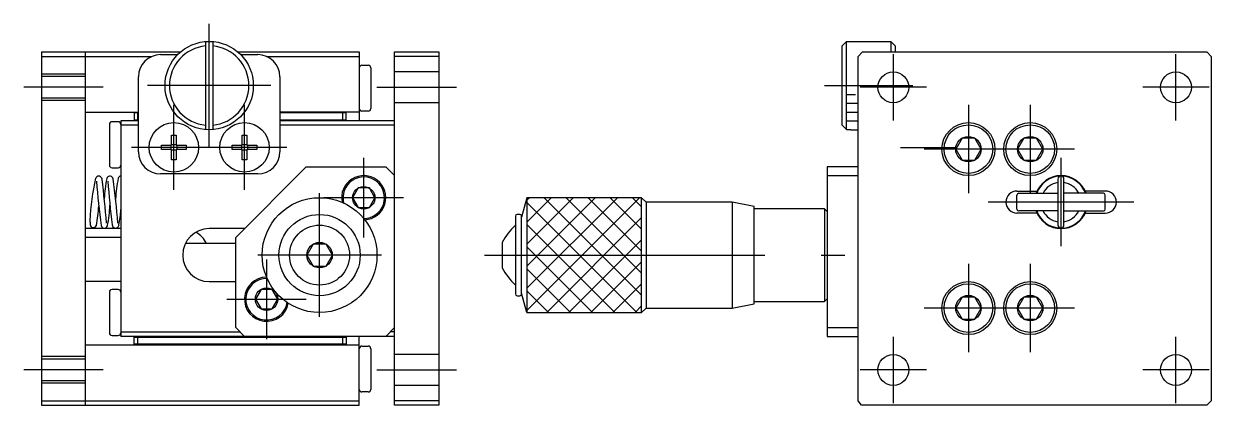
# Model space of a CAD drawing. Extents: x -2 to 315, y 0 to 184.
# Drawn here: x 180.8 to 315.3, y 82.5 to 125.7 of the extents above; entities that cross this region are included whole.
import ezdxf

# ---------------------------------------------------------------- set-up
doc = ezdxf.new("R2010")
doc.units = 0
doc.linetypes.add('CENTER', pattern=[50.8, 31.75, -6.35, 6.35, -6.35])
doc.linetypes.add('DASHED', pattern=[19.05, 12.7, -6.35])
doc.layers.get('0').update_dxf_attribs({"linetype": 'CONTINUOUS'})
doc.layers.add('CENTER', color=1, linetype='CENTER')

msp = doc.modelspace()

# ---------------------------------------------------------------- linework, layer by layer
at = {"color": 7, "linetype": 'CONTINUOUS'}
for p, q in [((182.84, 122.46), (182.84, 82.46)), ((182.84, 122.46), (198.59, 122.46)), ((187.84, 82.46), (187.84, 122.46)), ((201.44, 123.64), (201.44, 113.67)), ((202.24, 123.64), (202.24, 113.67)), ((205.09, 122.46), (218.84, 122.46)), ((218.84, 122.46), (218.84, 114.66)), ((222.84, 82.46), (222.84, 122.46)), ((222.84, 122.46), (227.84, 122.46)), ((227.84, 122.46), (227.84, 82.46)), ((273.51, 123.14), (274.01, 123.64)), ((273.51, 114.18), (273.51, 123.14)), ((274.01, 123.64), (274.51, 123.64)), ((274.01, 118.66), (274.01, 123.64)), ((274.51, 123.64), (274.51, 123.66)), ((274.51, 123.66), (279.01, 123.66)), ((275.31, 121.96), (275.81, 122.46)), ((275.81, 122.46), (314.81, 122.46)), ((279.01, 123.66), (279.51, 123.16)), ((279.01, 123.66), (279.01, 122.46)), ((279.51, 123.16), (279.51, 122.46)), ((314.81, 122.46), (315.31, 121.96)), ((182.84, 121.96), (195.36, 121.96)), ((196.34, 122.16), (198.27, 122.16)), ((205.41, 122.16), (207.34, 122.16)), ((208.32, 121.96), (218.84, 121.96)), ((227.84, 121.96), (222.84, 121.96)), ((275.31, 82.96), (275.31, 121.96)), ((315.31, 121.96), (315.31, 82.96)), ((219.14, 120.96), (219.84, 120.96)), ((220.14, 120.66), (220.14, 116.06)), ((193.84, 111.16), (193.84, 119.66)), ((209.84, 119.66), (209.84, 111.16)), ((274.01, 113.67), (274.01, 118.66)), ((187.84, 115.66), (193.84, 115.66)), ((218.84, 115.66), (209.84, 115.66)), ((219.84, 115.76), (219.14, 115.76)), ((191.54, 114.56), (190.84, 114.56)), ((193.84, 114.66), (191.84, 114.66)), ((191.84, 114.66), (191.84, 90.26)), ((193.84, 115.56), (193.34, 115.56)), ((193.34, 115.56), (193.34, 114.76)), ((193.34, 114.76), (193.84, 114.76)), ((193.74, 115.56), (193.74, 114.76)), ((217.34, 115.56), (209.84, 115.56)), ((209.84, 114.76), (217.34, 114.76)), ((222.84, 114.66), (209.84, 114.66)), ((216.94, 115.56), (216.94, 114.76)), ((217.34, 114.76), (217.34, 115.56)), ((190.54, 114.26), (190.54, 109.66)), ((193.84, 114.16), (191.84, 114.16)), ((197.58, 113.06), (198.1, 113.06)), ((197.58, 111.92), (197.58, 113.06)), ((198.1, 113.06), (198.1, 111.92)), ((205.58, 113.06), (206.1, 113.06)), ((205.58, 111.92), (205.58, 113.06)), ((206.1, 113.06), (206.1, 111.92)), ((222.84, 114.16), (209.84, 114.16)), ((273.51, 114.18), (274.01, 113.67)), ((274.01, 113.67), (274.51, 113.67)), ((274.51, 113.67), (274.51, 113.66)), ((274.51, 113.66), (275.31, 113.66)), ((196.45, 111.4), (196.45, 111.92)), ((196.45, 111.92), (197.58, 111.92)), ((197.51, 111.92), (197.51, 111.4)), ((197.58, 111.99), (198.1, 111.99)), ((198.1, 111.92), (199.24, 111.92)), ((198.17, 111.92), (198.17, 111.4)), ((199.24, 111.92), (199.24, 111.4)), ((204.45, 111.4), (204.45, 111.92)), ((204.45, 111.92), (205.58, 111.92)), ((205.51, 111.92), (205.51, 111.4)), ((205.58, 111.99), (206.1, 111.99)), ((206.1, 111.92), (207.24, 111.92)), ((206.17, 111.92), (206.17, 111.4)), ((207.24, 111.92), (207.24, 111.4)), ((287.09, 112.7), (286.37, 111.46)), ((288.53, 112.7), (287.09, 112.7)), ((289.24, 111.46), (288.53, 112.7)), ((294.09, 112.7), (293.37, 111.46)), ((295.53, 112.7), (294.09, 112.7)), ((296.24, 111.46), (295.53, 112.7)), ((197.58, 111.4), (196.45, 111.4)), ((197.58, 110.26), (197.58, 111.4)), ((198.1, 111.33), (197.58, 111.33)), ((199.24, 111.4), (198.1, 111.4)), ((198.1, 111.4), (198.1, 110.26)), ((205.58, 111.4), (204.45, 111.4)), ((205.58, 110.26), (205.58, 111.4)), ((206.1, 111.33), (205.58, 111.33)), ((207.24, 111.4), (206.1, 111.4)), ((206.1, 111.4), (206.1, 110.26)), ((286.37, 111.46), (287.09, 110.21)), ((288.53, 110.21), (289.24, 111.46)), ((293.37, 111.46), (294.09, 110.21)), ((295.53, 110.21), (296.24, 111.46)), ((190.84, 109.36), (191.54, 109.36)), ((198.1, 110.26), (197.58, 110.26)), ((204.84, 101.46), (212.84, 109.46)), ((206.1, 110.26), (205.58, 110.26)), ((212.84, 109.46), (221.84, 109.46)), ((221.84, 109.46), (222.84, 108.46)), ((275.31, 109.46), (271.81, 109.46)), ((271.81, 109.46), (271.81, 90.26)), ((287.09, 110.21), (288.53, 110.21)), ((294.09, 110.21), (295.53, 110.21)), ((189.04, 108.26), (188.99, 108.17)), ((189.12, 108.34), (189.04, 108.26)), ((189.22, 108.39), (189.12, 108.34)), ((189.32, 108.41), (189.22, 108.39)), ((189.43, 108.39), (189.32, 108.41)), ((189.53, 108.33), (189.43, 108.39)), ((189.62, 108.25), (189.53, 108.33)), ((189.67, 108.16), (189.62, 108.25)), ((189.71, 108.06), (189.67, 108.16)), ((190.3, 108.23), (190.24, 108.12)), ((190.37, 108.31), (190.3, 108.23)), ((190.45, 108.37), (190.37, 108.31)), ((190.56, 108.41), (190.45, 108.37)), ((190.67, 108.4), (190.56, 108.41)), ((190.77, 108.36), (190.67, 108.4)), ((190.86, 108.29), (190.77, 108.36)), ((190.93, 108.2), (190.86, 108.29)), ((190.98, 108.08), (190.93, 108.2)), ((191.58, 108.25), (191.53, 108.16)), ((191.65, 108.32), (191.58, 108.25)), ((191.74, 108.38), (191.65, 108.32)), ((191.84, 108.41), (191.74, 108.38)), ((207.34, 108.66), (196.34, 108.66)), ((271.81, 108.46), (275.31, 108.46)), ((297.93, 108.06), (297.93, 102.86)), ((298.63, 102.86), (298.63, 108.06)), ((218.71, 107.06), (218.07, 105.96)), ((219.98, 107.06), (218.71, 107.06)), ((220.61, 105.96), (219.98, 107.06)), ((293.31, 106.71), (295.58, 106.71)), ((293.31, 104.66), (293.31, 106.26)), ((293.51, 106.46), (297.93, 106.46)), ((303.11, 106.46), (298.63, 106.46)), ((303.31, 106.71), (301.03, 106.71)), ((303.31, 104.66), (303.31, 106.26)), ((218.07, 105.96), (218.71, 104.86)), ((219.98, 104.86), (220.61, 105.96)), ((237.81, 105.96), (237.22, 103.75)), ((250.81, 105.96), (237.81, 105.96)), ((237.81, 105.96), (237.81, 92.96)), ((251.31, 105.46), (250.81, 105.96)), ((250.81, 92.96), (250.81, 105.96)), ((261.06, 105.46), (251.31, 105.46)), ((251.31, 105.46), (251.31, 93.46)), ((263.56, 104.96), (261.06, 105.46)), ((261.06, 105.46), (261.06, 93.46)), ((263.56, 93.96), (263.56, 104.96)), ((218.71, 104.86), (219.98, 104.86)), ((236.52, 103.86), (236.52, 95.06)), ((237.02, 104.06), (236.72, 104.06)), ((237.22, 95.06), (237.22, 103.86)), ((271.51, 104.71), (263.56, 104.71)), ((271.81, 104.41), (271.51, 104.71)), ((271.51, 104.71), (271.51, 94.21)), ((295.58, 104.21), (293.31, 104.21)), ((297.93, 104.46), (293.51, 104.46)), ((298.63, 104.46), (303.11, 104.46)), ((301.03, 104.21), (303.31, 104.21)), ((191.84, 102.46), (187.84, 102.46)), ((188.38, 102.86), (188.41, 102.76)), ((188.41, 102.76), (188.48, 102.67)), ((188.48, 102.67), (188.58, 102.6)), ((188.58, 102.6), (188.69, 102.57)), ((188.69, 102.57), (188.79, 102.57)), ((188.79, 102.57), (188.89, 102.61)), ((188.89, 102.61), (188.98, 102.67)), ((188.98, 102.67), (189.05, 102.76)), ((189.05, 102.76), (189.07, 102.82)), ((189.61, 102.8), (189.66, 102.69)), ((189.66, 102.69), (189.72, 102.61)), ((189.72, 102.61), (189.81, 102.55)), ((189.81, 102.55), (189.91, 102.51)), ((189.91, 102.51), (190.02, 102.52)), ((190.02, 102.52), (190.12, 102.55)), ((190.12, 102.55), (190.2, 102.61)), ((190.2, 102.61), (190.27, 102.68)), ((190.27, 102.68), (190.33, 102.78)), ((190.85, 102.89), (190.9, 102.76)), ((190.9, 102.76), (190.95, 102.66)), ((190.95, 102.66), (191.03, 102.59)), ((191.03, 102.59), (191.12, 102.53)), ((191.12, 102.53), (191.23, 102.51)), ((191.23, 102.51), (191.35, 102.53)), ((191.35, 102.53), (191.45, 102.59)), ((191.45, 102.59), (191.53, 102.66)), ((191.53, 102.66), (191.59, 102.75)), ((191.59, 102.75), (191.64, 102.88)), ((205.84, 102.46), (201.84, 102.46)), ((191.84, 101.46), (187.84, 101.46)), ((204.84, 91.26), (204.84, 101.46)), ((235.01, 100.9), (235.01, 98.01)), ((204.84, 100.76), (199.14, 100.76)), ((213.62, 100.71), (212.9, 99.46)), ((215.07, 100.71), (213.62, 100.71)), ((215.79, 99.46), (215.07, 100.71)), ((212.9, 99.46), (213.62, 98.21)), ((213.62, 98.21), (215.07, 98.21)), ((215.07, 98.21), (215.79, 99.46)), ((191.84, 96.46), (187.84, 96.46)), ((191.54, 95.56), (190.84, 95.56)), ((201.84, 96.46), (204.84, 96.46)), ((207.71, 95.56), (207.07, 94.46)), ((208.98, 95.56), (207.71, 95.56)), ((209.61, 94.46), (208.98, 95.56)), ((190.54, 95.26), (190.54, 90.66)), ((207.07, 94.46), (207.71, 93.36)), ((208.98, 93.36), (209.61, 94.46)), ((236.72, 94.86), (237.02, 94.86)), ((237.81, 92.96), (237.22, 95.16)), ((263.56, 94.21), (271.51, 94.21)), ((271.51, 94.21), (271.81, 94.51)), ((287.09, 94.7), (286.37, 93.46)), ((288.53, 94.7), (287.09, 94.7)), ((289.24, 93.46), (288.53, 94.7)), ((294.09, 94.7), (293.37, 93.46)), ((295.53, 94.7), (294.09, 94.7)), ((296.24, 93.46), (295.53, 94.7)), ((207.71, 93.36), (208.98, 93.36)), ((237.81, 92.96), (250.81, 92.96)), ((251.31, 93.46), (250.81, 92.96)), ((251.31, 93.46), (261.06, 93.46)), ((261.06, 93.46), (263.56, 93.96)), ((286.37, 93.46), (287.09, 92.21)), ((288.53, 92.21), (289.24, 93.46)), ((293.37, 93.46), (294.09, 92.21)), ((295.53, 92.21), (296.24, 93.46)), ((287.09, 92.21), (288.53, 92.21)), ((294.09, 92.21), (295.53, 92.21)), ((190.84, 90.36), (191.54, 90.36)), ((191.84, 90.76), (205.34, 90.76)), ((222.84, 90.26), (191.84, 90.26)), ((193.34, 89.36), (193.34, 90.16)), ((193.34, 90.16), (217.34, 90.16)), ((193.74, 90.16), (193.74, 89.36)), ((205.84, 90.26), (204.84, 91.26)), ((216.94, 90.16), (216.94, 89.36)), ((217.34, 90.16), (217.34, 89.36)), ((218.84, 82.46), (218.84, 90.26)), ((221.84, 90.26), (222.84, 91.26)), ((222.84, 90.76), (222.34, 90.76)), ((271.81, 91.26), (275.31, 91.26)), ((271.81, 90.26), (275.31, 90.26)), ((218.84, 89.26), (187.84, 89.26)), ((217.34, 89.36), (193.34, 89.36)), ((219.14, 89.16), (219.84, 89.16)), ((220.14, 88.86), (220.14, 84.26)), ((219.84, 83.96), (219.14, 83.96)), ((182.84, 82.96), (218.84, 82.96)), ((182.84, 82.46), (218.84, 82.46)), ((227.84, 82.96), (222.84, 82.96)), ((227.84, 82.46), (222.84, 82.46)), ((275.69, 82.46), (275.31, 82.96)), ((314.81, 82.46), (275.69, 82.46)), ((315.31, 82.96), (314.81, 82.46))]:
    msp.add_line(p, q, dxfattribs=at)
at = {"color": 3, "linetype": 'DASHED'}
for p, q in [((187.84, 119.96), (182.84, 119.96)), ((187.84, 119.69), (182.84, 119.69)), ((227.84, 120.21), (222.84, 120.21)), ((187.84, 117.23), (182.84, 117.23)), ((187.84, 116.96), (182.84, 116.96)), ((227.84, 116.71), (222.84, 116.71)), ((187.84, 87.96), (182.84, 87.96)), ((187.84, 87.69), (182.84, 87.69)), ((227.84, 88.21), (222.84, 88.21)), ((187.84, 85.23), (182.84, 85.23)), ((187.84, 84.96), (182.84, 84.96)), ((227.84, 84.71), (222.84, 84.71))]:
    msp.add_line(p, q, dxfattribs=at)
at = {"color": 3, "linetype": 'CONTINUOUS'}
for p, q in [((274.01, 117.66), (275.01, 117.66)), ((274.01, 116.66), (275.31, 116.66)), ((274.01, 115.66), (275.31, 115.66)), ((274.01, 114.66), (275.31, 114.66)), ((237.81, 105.7), (238.06, 105.96)), ((237.81, 103.2), (240.56, 105.96)), ((237.81, 100.7), (243.06, 105.96)), ((237.81, 98.2), (245.56, 105.96)), ((237.81, 95.7), (248.06, 105.96)), ((237.81, 93.2), (250.56, 105.96)), ((237.81, 105.41), (250.26, 92.96)), ((239.76, 105.96), (250.81, 94.91)), ((242.26, 105.96), (250.81, 97.41)), ((244.76, 105.96), (250.81, 99.91)), ((247.26, 105.96), (250.81, 102.41)), ((249.76, 105.96), (250.81, 104.91)), ((240.06, 92.96), (250.81, 103.7)), ((237.81, 102.91), (247.76, 92.96)), ((242.56, 92.96), (250.81, 101.2)), ((237.81, 100.41), (245.26, 92.96)), ((245.06, 92.96), (250.81, 98.7)), ((237.81, 97.91), (242.76, 92.96)), ((247.56, 92.96), (250.81, 96.2)), ((237.81, 95.41), (240.26, 92.96)), ((250.06, 92.96), (250.81, 93.7))]:
    msp.add_line(p, q, dxfattribs=at)
at = {"color": 7, "linetype": 'CONTINUOUS'}
for centre, radius in [((201.84, 118.66), 5), ((279.31, 118.46), 1.75), ((311.31, 118.46), 1.75), ((197.84, 111.66), 2.8), ((205.84, 111.66), 2.8), ((287.81, 111.46), 3), ((294.81, 111.46), 3), ((287.81, 111.46), 2.75), ((294.81, 111.46), 2.75), ((287.81, 111.46), 1.44), ((294.81, 111.46), 1.44), ((219.34, 105.96), 1.27), ((214.34, 99.46), 6.5), ((214.34, 99.46), 4.6), ((214.34, 99.46), 3.4), ((214.34, 99.46), 1.44), ((208.34, 94.46), 1.27), ((287.81, 93.46), 3), ((287.81, 93.46), 2.75), ((294.81, 93.46), 3), ((294.81, 93.46), 2.75), ((287.81, 93.46), 1.44), ((294.81, 93.46), 1.44), ((279.31, 86.46), 1.75), ((311.31, 86.46), 1.75)]:
    msp.add_circle(centre, radius, dxfattribs=at)
for centre, radius, start, end in [((201.84, 118.66), 4.5, 95.0997, 264.9003), ((201.84, 118.66), 4.5, 275.0997, 84.9003), ((196.34, 119.66), 2.5, 90, 180), ((207.34, 119.66), 2.5, 0, 90), ((219.14, 120.66), 0.3, 90, 180), ((219.84, 120.66), 0.3, 0, 90), ((219.14, 116.06), 0.3, 180, 270), ((219.84, 116.06), 0.3, 270, 0), ((190.84, 114.26), 0.3, 90, 180), ((191.54, 114.26), 0.3, 0, 90), ((196.34, 111.16), 2.5, 180, 270), ((207.34, 111.16), 2.5, 270, 0), ((190.84, 109.66), 0.3, 180, 270), ((191.54, 109.66), 0.3, 270, 360), ((216.75, 101.99), 28.45, 167.4521, 177.2251), ((311.87, 118.34), 123.25, 184.8987, 187.2464), ((61.4, 92.54), 129.25, 4.6792, 6.8939), ((206.66, 104.98), 16.72, 169.1735, 177.0828), ((363.93, 122.74), 174.22, 184.9085, 186.5414), ((34.42, 89.1), 157.71, 5.0842, 6.9144), ((205.8, 105.19), 14.57, 168.2297, 177.5677), ((219.34, 105.96), 2.5, 272.7783, 192.0845), ((219.34, 105.96), 2.35, 270.067, 194.7958), ((298.31, 105.46), 3, 19.4712, 160.5288), ((298.31, 105.46), 2.94, 92.5003, 160.0903), ((298.28, 105.46), 2.25, 98.9478, 153.6153), ((298.28, 108.06), 0.35, 0, 180), ((298.31, 105.46), 2.94, 19.9097, 88.4982), ((298.28, 105.46), 2.25, 26.3847, 81.0525), ((293.31, 105.46), 1.25, 90, 270), ((293.51, 106.26), 0.2, 90, 180), ((303.11, 106.26), 0.2, 0, 90), ((303.31, 105.46), 1.25, 270, 90), ((172.28, 106.02), 17.09, 349.2066, 356.6019), ((173.54, 105.98), 17.09, 349.2066, 357.07), ((177.56, 105.44), 14.3, 349.6662, 356.7389), ((236.72, 103.86), 0.2, 90, 180), ((237.02, 103.86), 0.2, 0, 90), ((293.51, 104.66), 0.2, 180, 270), ((298.31, 105.46), 3, 199.4712, 340.5288), ((298.31, 105.46), 2.94, 199.9097, 267.4991), ((298.28, 105.46), 2.25, 206.3821, 261.0522), ((298.31, 105.46), 2.94, 271.5024, 340.0903), ((298.28, 105.46), 2.25, 278.9475, 333.6179), ((303.11, 104.66), 0.2, 270, 0), ((191.82, 103.37), 3.48, 179.1423, 188.3245), ((201.84, 99.46), 3, 90, 270), ((241.9, 97.14), 7.85, 133.2792, 151.3848), ((298.28, 102.86), 0.35, 180, 0), ((198.84, 99.46), 3, 25.6793, 60), ((208.34, 94.46), 2.5, 90, 349.6111), ((241.9, 101.78), 7.85, 208.6152, 226.7208), ((190.84, 95.26), 0.3, 90, 180), ((191.54, 95.26), 0.3, 0, 90), ((208.34, 94.46), 2.35, 88.4119, 351.1992), ((236.72, 95.06), 0.2, 180, 270), ((237.02, 95.06), 0.199, 269.6949, 0.3048), ((190.84, 90.66), 0.3, 180, 270), ((191.54, 90.66), 0.3, 270, 360), ((219.14, 88.86), 0.3, 90, 180), ((219.84, 88.86), 0.3, 0, 90), ((219.14, 84.26), 0.3, 180, 270), ((219.84, 84.26), 0.3, 270, 0)]:
    msp.add_arc(centre, radius, start, end, dxfattribs=at)
at = {"layer": 'CENTER', "color": 1, "linetype": 'CENTER'}
for p, q in [((201.84, 111.66), (201.84, 125.66)), ((279.31, 114.71), (279.31, 122.21)), ((311.31, 114.71), (311.31, 122.21)), ((189.84, 118.46), (180.84, 118.46)), ((208.84, 118.66), (194.84, 118.66)), ((220.84, 118.46), (229.84, 118.46)), ((271.51, 118.66), (281.51, 118.66)), ((283.06, 118.46), (275.56, 118.46)), ((315.06, 118.46), (307.56, 118.46)), ((197.84, 106.86), (197.84, 116.46)), ((205.84, 106.86), (205.84, 116.46)), ((287.81, 116.46), (287.81, 106.46)), ((294.81, 116.46), (294.81, 106.46)), ((210.64, 111.66), (193.04, 111.66)), ((280.12, 111.66), (286.51, 111.66)), ((219.34, 101.46), (219.34, 110.46)), ((299.81, 111.46), (282.81, 111.46)), ((298.31, 100.46), (298.31, 110.46)), ((214.34, 92.46), (214.34, 106.46)), ((223.84, 105.96), (214.84, 105.96)), ((306.56, 105.46), (290.06, 105.46)), ((221.34, 99.46), (207.34, 99.46)), ((208.34, 98.96), (208.34, 89.96)), ((233.02, 99.46), (273.81, 99.46)), ((287.81, 98.46), (287.81, 88.46)), ((294.81, 98.46), (294.81, 88.46)), ((203.84, 94.46), (212.84, 94.46)), ((299.81, 93.46), (282.81, 93.46)), ((279.31, 82.71), (279.31, 90.21)), ((311.31, 82.71), (311.31, 90.21)), ((189.84, 86.46), (180.84, 86.46)), ((220.84, 86.46), (229.84, 86.46)), ((283.06, 86.46), (275.56, 86.46)), ((315.06, 86.46), (307.56, 86.46))]:
    msp.add_line(p, q, dxfattribs=at)

doc.saveas('drawing.dxf')
